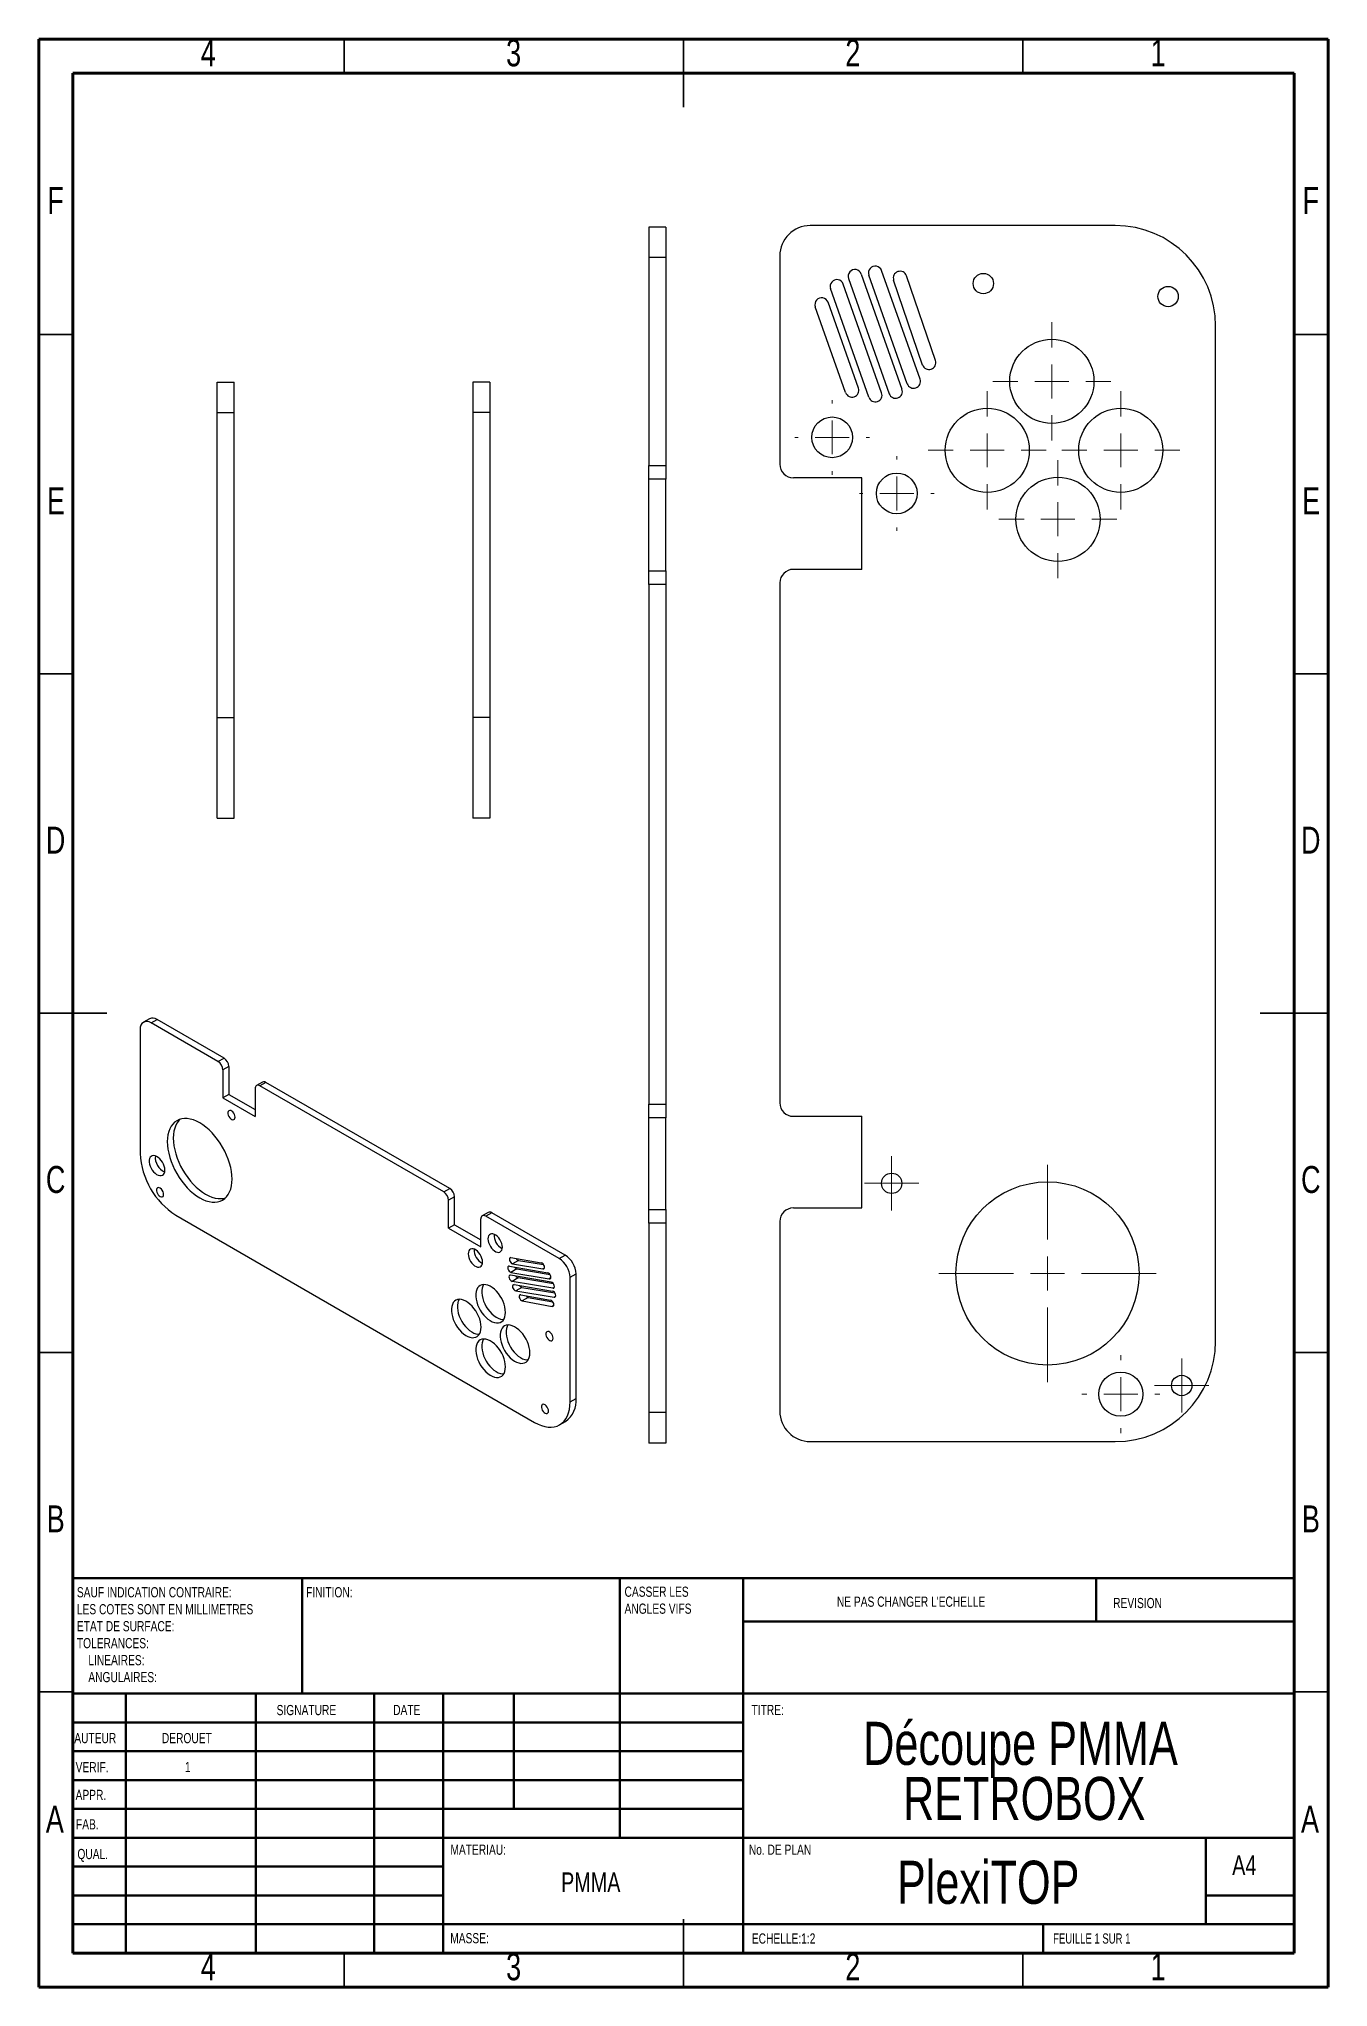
# Model space of a CAD drawing. Header units: millimetres. Extents: x 15 to 205, y 5 to 292.
import ezdxf

# ---------------------------------------------------------------- set-up
doc = ezdxf.new("R2010")
doc.units = ezdxf.units.MM
doc.styles.add('SLDTEXTSTYLE0', font='TXT', dxfattribs={"width": 0.75})
doc.styles.add('SLDTEXTSTYLE1', font='TXT', dxfattribs={"width": 0.7})

# ---------------------------------------------------------------- blocks, each defined once
blk = doc.blocks.new('SW_NOTE_0')
at = {"color": 0, "linetype": 'Continuous', "lineweight": 0, "char_height": 1.5, "attachment_point": 1, "style": 'SLDTEXTSTYLE0'}
for s, insert in [('SAUF INDICATION CONTRAIRE:', (0, 1.93)), ('LES COTES SONT EN MILLIMETRES', (0, -0.57)), ('TOLERANCES:', (0, -5.57)), ('ETAT DE SURFACE:', (0, -3.07)), ('LINEAIRES:', (1.69, -8.07)), ('ANGULAIRES:', (1.69, -10.57))]:
    blk.add_mtext(s, dxfattribs=dict(at, insert=insert))
blk = doc.blocks.new('SW_NOTE_1')
at = {"color": 0, "linetype": 'Continuous', "lineweight": 0, "char_height": 1.5, "attachment_point": 1, "style": 'SLDTEXTSTYLE0'}
for s, insert in [('CASSER LES', (0, 1.93)), ('ANGLES VIFS', (0, -0.57))]:
    blk.add_mtext(s, dxfattribs=dict(at, insert=insert))
blk = doc.blocks.new('SW_NOTE_2')
at = {"color": 0, "linetype": 'Continuous', "lineweight": 0, "char_height": 6.35, "attachment_point": 2, "style": 'SLDTEXTSTYLE0'}
for s, insert in [('Découpe PMMA', (33.24, 8.19)), ('RETROBOX', (33.79, 0.07))]:
    blk.add_mtext(s, dxfattribs=dict(at, insert=insert))
blk = doc.blocks.new('SW_CENTERMARKSYMBOL_0')
at = {"color": 0, "linetype": 'Continuous', "lineweight": 0}
for p, q in [((0, 5), (0, 16)), ((-5, 0), (-16, 0)), ((0, 0), (-2.5, 0)), ((0, 0), (0, 2.5)), ((0, 0), (0, -2.5)), ((0, 0), (2.5, 0)), ((5, 0), (16, 0)), ((0, -5), (0, -16))]:
    blk.add_line(p, q, dxfattribs=at)
blk = doc.blocks.new('SW_CENTERMARKSYMBOL_1')
at = {"color": 0, "linetype": 'Continuous', "lineweight": 0}
for p, q in [((0, 5), (0, 5.75)), ((-5, 0), (-5.75, 0)), ((0, 0), (-2.5, 0)), ((0, 0), (0, 2.5)), ((0, 0), (0, -2.5)), ((0, 0), (2.5, 0)), ((5, 0), (5.75, 0)), ((0, -5), (0, -5.75))]:
    blk.add_line(p, q, dxfattribs=at)
blk = doc.blocks.new('SW_CENTERMARKSYMBOL_2')
at = {"color": 0, "linetype": 'Continuous', "lineweight": 0}
for p, q in [((0, 5), (0, 8.7)), ((-5, 0), (-8.7, 0)), ((0, 0), (-2.5, 0)), ((0, 0), (0, 2.5)), ((0, 0), (0, -2.5)), ((0, 0), (2.5, 0)), ((5, 0), (8.7, 0)), ((0, -5), (0, -8.7))]:
    blk.add_line(p, q, dxfattribs=at)
blk = doc.blocks.new('SW_CENTERMARKSYMBOL_3')
at = {"color": 0, "linetype": 'Continuous', "lineweight": 0}
for p, q in [((0, 5), (0, 8.7)), ((-5, 0), (-8.7, 0)), ((0, 0), (-2.5, 0)), ((0, 0), (0, 2.5)), ((0, 0), (0, -2.5)), ((0, 0), (2.5, 0)), ((5, 0), (8.7, 0)), ((0, -5), (0, -8.7))]:
    blk.add_line(p, q, dxfattribs=at)
blk = doc.blocks.new('SW_CENTERMARKSYMBOL_4')
at = {"color": 0, "linetype": 'Continuous', "lineweight": 0}
for p, q in [((0, 5), (0, 8.7)), ((-5, 0), (-8.7, 0)), ((0, 0), (-2.5, 0)), ((0, 0), (0, 2.5)), ((0, 0), (0, -2.5)), ((0, 0), (2.5, 0)), ((5, 0), (8.7, 0)), ((0, -5), (0, -8.7))]:
    blk.add_line(p, q, dxfattribs=at)
blk = doc.blocks.new('SW_CENTERMARKSYMBOL_5')
at = {"color": 0, "linetype": 'Continuous', "lineweight": 0}
for p, q in [((0, 5), (0, 8.7)), ((-5, 0), (-8.7, 0)), ((0, 0), (-2.5, 0)), ((0, 0), (0, 2.5)), ((0, 0), (0, -2.5)), ((0, 0), (2.5, 0)), ((5, 0), (8.7, 0)), ((0, -5), (0, -8.7))]:
    blk.add_line(p, q, dxfattribs=at)
blk = doc.blocks.new('SW_CENTERMARKSYMBOL_6')
at = {"color": 0, "linetype": 'Continuous', "lineweight": 0}
for p, q in [((0, 5), (0, 5.5)), ((-5, 0), (-5.5, 0)), ((0, 0), (-2.5, 0)), ((0, 0), (0, 2.5)), ((0, 0), (0, -2.5)), ((0, 0), (2.5, 0)), ((5, 0), (5.5, 0)), ((0, -5), (0, -5.5))]:
    blk.add_line(p, q, dxfattribs=at)
blk = doc.blocks.new('SW_CENTERMARKSYMBOL_7')
at = {"color": 0, "linetype": 'Continuous', "lineweight": 0}
for p, q in [((0, 5), (0, 5.5)), ((-5, 0), (-5.5, 0)), ((0, 0), (-2.5, 0)), ((0, 0), (0, 2.5)), ((0, 0), (0, -2.5)), ((0, 0), (2.5, 0)), ((5, 0), (5.5, 0)), ((0, -5), (0, -5.5))]:
    blk.add_line(p, q, dxfattribs=at)
blk = doc.blocks.new('SW_CENTERMARKSYMBOL_8')
at = {"color": 0, "linetype": 'Continuous', "lineweight": 0}
for p, q in [((0, 2.5), (0, 4)), ((-2.5, 0), (-4, 0)), ((0, 0), (-2.5, 0)), ((0, 0), (0, 2.5)), ((0, 0), (0, -2.5)), ((0, 0), (2.5, 0)), ((2.5, 0), (4, 0)), ((0, -2.5), (0, -4))]:
    blk.add_line(p, q, dxfattribs=at)
blk = doc.blocks.new('SW_CENTERMARKSYMBOL_9')
at = {"color": 0, "linetype": 'Continuous', "lineweight": 0}
for p, q in [((0, 2.5), (0, 4)), ((-2.5, 0), (-4, 0)), ((0, 0), (-2.5, 0)), ((0, 0), (0, 2.5)), ((0, 0), (0, -2.5)), ((0, 0), (2.5, 0)), ((2.5, 0), (4, 0)), ((0, -2.5), (0, -4))]:
    blk.add_line(p, q, dxfattribs=at)

msp = doc.modelspace()

# ---------------------------------------------------------------- linework, layer by layer
at = {"color": 7, "linetype": 'Continuous', "lineweight": 70}
for p, q in [((15, 5), (15, 292)), ((15, 292), (205, 292)), ((205, 292), (205, 5)), ((20, 10), (20, 287)), ((20, 287), (200, 287)), ((200, 287), (200, 10)), ((200, 10), (20, 10)), ((205, 5), (15, 5))]:
    msp.add_line(p, q, dxfattribs=at)
at = {"color": 7, "linetype": 'Continuous', "lineweight": 35}
for p, q in [((60, 287), (60, 292)), ((110, 292), (110, 282)), ((110, 287), (110, 292)), ((160, 287), (160, 292)), ((20, 248.5), (15, 248.5)), ((200, 248.5), (205, 248.5)), ((20, 198.5), (15, 198.5)), ((200, 198.5), (205, 198.5)), ((15, 148.5), (25, 148.5)), ((20, 148.5), (15, 148.5)), ((205, 148.5), (195, 148.5)), ((200, 148.5), (205, 148.5)), ((20, 98.5), (15, 98.5)), ((200, 98.5), (205, 98.5)), ((20, 48.5), (15, 48.5)), ((200, 48.5), (205, 48.5)), ((110, 5), (110, 15)), ((60, 10), (60, 5)), ((110, 10), (110, 5)), ((160, 10), (160, 5))]:
    msp.add_line(p, q, dxfattribs=at)
at = {"color": 7, "linetype": 'Continuous', "lineweight": 25}
for p, q in [((107.4, 264.32), (104.9, 264.32)), ((104.9, 264.32), (104.9, 259.82)), ((107.4, 264.32), (107.4, 259.82)), ((173.62, 264.54), (128.69, 264.54)), ((107.4, 259.82), (104.9, 259.82)), ((104.9, 259.82), (104.9, 229.16)), ((107.4, 259.82), (107.4, 229.16)), ((124.19, 260.04), (124.19, 229.38)), ((139.2, 239.91), (133.55, 255.91)), ((134.32, 256.73), (140.32, 239.76)), ((136.2, 257.39), (142.2, 240.42)), ((142.97, 241.24), (137.32, 257.24)), ((144.86, 241.91), (139.2, 257.91)), ((145.24, 243.99), (140.97, 256.47)), ((147.13, 244.64), (142.87, 257.12)), ((135.78, 240.58), (131.31, 253.23)), ((137.32, 239.24), (131.66, 255.24)), ((133.9, 239.92), (129.42, 252.57)), ((188.42, 100.17), (188.42, 249.74)), ((41.27, 241.47), (43.77, 241.47)), ((41.27, 236.97), (41.27, 241.47)), ((43.77, 236.97), (43.77, 241.47)), ((81.45, 241.47), (78.95, 241.47)), ((78.95, 241.47), (78.95, 236.97)), ((81.45, 241.47), (81.45, 236.97)), ((41.27, 192.04), (41.27, 236.97)), ((41.27, 236.97), (43.77, 236.97)), ((43.77, 192.04), (43.77, 236.97)), ((81.45, 236.97), (78.95, 236.97)), ((78.95, 236.97), (78.95, 192.04)), ((81.45, 236.97), (81.45, 192.04)), ((104.9, 229.16), (107.4, 229.16)), ((104.9, 227.16), (104.9, 229.16)), ((107.4, 227.16), (104.9, 227.16)), ((104.9, 213.66), (104.9, 227.16)), ((107.4, 229.16), (107.4, 227.16)), ((107.4, 213.66), (107.4, 227.16)), ((136.27, 227.38), (126.19, 227.38)), ((136.27, 213.88), (136.27, 227.38)), ((104.9, 213.66), (107.4, 213.66)), ((104.9, 211.66), (104.9, 213.66)), ((107.4, 213.66), (107.4, 211.66)), ((136.27, 213.88), (126.19, 213.88)), ((104.9, 211.66), (104.9, 135.07)), ((107.4, 211.66), (104.9, 211.66)), ((107.4, 211.66), (107.4, 135.07)), ((124.19, 211.88), (124.19, 135.29)), ((41.27, 192.04), (43.77, 192.04)), ((41.27, 177.24), (41.27, 192.04)), ((43.77, 177.24), (43.77, 192.04)), ((81.45, 192.04), (78.95, 192.04)), ((78.95, 192.04), (78.95, 177.24)), ((81.45, 192.04), (81.45, 177.24)), ((41.27, 177.24), (43.77, 177.24)), ((81.45, 177.24), (78.95, 177.24)), ((31.28, 147.68), (30.4, 147.17)), ((31.52, 147.05), (32.41, 147.56)), ((41.39, 141.36), (31.52, 147.05)), ((42.28, 141.87), (32.41, 147.56)), ((29.93, 146.14), (29.93, 127.79)), ((41.39, 141.36), (42.28, 141.87)), ((42.98, 140.64), (42.1, 140.13)), ((42.1, 140.13), (42.1, 136.02)), ((42.98, 140.64), (42.98, 136.53)), ((47.96, 138.34), (47.08, 137.83)), ((48.46, 138.29), (47.58, 137.78)), ((74.66, 122.15), (47.58, 137.78)), ((75.54, 122.66), (48.46, 138.29)), ((42.98, 136.53), (42.1, 136.02)), ((42.1, 136.02), (46.87, 133.26)), ((42.98, 136.53), (46.87, 134.28)), ((46.87, 137.38), (46.87, 133.26)), ((104.9, 135.07), (107.4, 135.07)), ((104.9, 133.07), (104.9, 135.07)), ((107.4, 135.07), (107.4, 133.07)), ((107.4, 133.07), (104.9, 133.07)), ((104.9, 119.57), (104.9, 133.07)), ((107.4, 119.57), (107.4, 133.07)), ((126.19, 133.29), (136.27, 133.29)), ((136.27, 119.79), (136.27, 133.29)), ((74.66, 122.15), (75.54, 122.66)), ((76.25, 121.44), (75.37, 120.93)), ((75.37, 116.81), (75.37, 120.93)), ((76.25, 117.32), (76.25, 121.44)), ((35.16, 118.73), (88.04, 88.2)), ((80.14, 114.06), (80.14, 118.17)), ((81.23, 119.14), (80.35, 118.63)), ((81.73, 119.09), (80.85, 118.58)), ((91.69, 112.32), (80.85, 118.58)), ((92.57, 112.83), (81.73, 119.09)), ((104.9, 119.57), (107.4, 119.57)), ((104.9, 117.57), (104.9, 119.57)), ((107.4, 119.57), (107.4, 117.57)), ((124.19, 117.79), (124.19, 89.87)), ((126.19, 119.79), (136.27, 119.79)), ((76.25, 117.32), (75.37, 116.81)), ((75.37, 116.81), (80.14, 114.06)), ((76.25, 117.32), (80.14, 115.08)), ((107.4, 117.57), (104.9, 117.57)), ((104.9, 117.57), (104.9, 89.65)), ((107.4, 117.57), (107.4, 89.65)), ((84.57, 112.47), (89.04, 111.71)), ((85.69, 112.07), (84.81, 111.56)), ((85.69, 112.07), (89.38, 111.45)), ((91.69, 112.32), (92.57, 112.83)), ((84.33, 111.21), (89.99, 110.25)), ((90.51, 108.86), (84.51, 109.88)), ((85.45, 110.81), (84.57, 110.3)), ((84.57, 110.3), (90.22, 109.35)), ((85.63, 109.48), (84.75, 108.97)), ((84.81, 111.56), (89.28, 110.81)), ((85.45, 110.81), (90.33, 109.99)), ((90.85, 108.6), (85.63, 109.48)), ((93.28, 109.57), (94.16, 110.08)), ((93.28, 91.22), (93.28, 109.57)), ((94.16, 91.73), (94.16, 110.08)), ((90.75, 107.96), (84.75, 108.97)), ((85.04, 108.49), (90.7, 107.53)), ((86.16, 108.09), (85.27, 107.58)), ((85.27, 107.58), (90.93, 106.63)), ((86.01, 107), (90.42, 106.2)), ((86.16, 108.09), (91.04, 107.27)), ((87.12, 106.61), (86.24, 106.1)), ((87.12, 106.61), (90.75, 105.95)), ((86.24, 106.1), (90.65, 105.29)), ((93.28, 91.22), (94.16, 91.73)), ((107.4, 89.65), (104.9, 89.65)), ((104.9, 89.65), (104.9, 85.15)), ((107.4, 89.65), (107.4, 85.15)), ((91.74, 87.83), (92.63, 88.34)), ((107.4, 85.15), (104.9, 85.15)), ((128.69, 85.37), (173.62, 85.37))]:
    msp.add_line(p, q, dxfattribs=at)
at = {"color": 8, "linetype": 'Continuous', "lineweight": 25}
for p, q in [((89.49, 110.93), (89.28, 110.81)), ((90.44, 109.47), (90.22, 109.35)), ((90.96, 108.08), (90.75, 107.96)), ((91.15, 106.75), (90.93, 106.63)), ((90.87, 105.42), (90.65, 105.29))]:
    msp.add_line(p, q, dxfattribs=at)
at = {"color": 7, "linetype": 'Continuous', "lineweight": 50}
for p, q in [((20, 65.25), (200, 65.25)), ((20, 65.25), (20, 10)), ((53.8, 48.25), (53.8, 65.25)), ((100.6, 65.25), (100.6, 27)), ((118.8, 65.25), (118.8, 10)), ((170.8, 58.88), (170.8, 65.25)), ((200, 58.88), (118.8, 58.88)), ((200, 48.25), (20, 48.25)), ((27.8, 48.25), (27.8, 10)), ((46.99, 48.25), (46.99, 10)), ((64.4, 48.25), (64.4, 10)), ((74.6, 10), (74.6, 48.25)), ((85, 31.25), (85, 48.25)), ((118.8, 44), (20, 44)), ((118.8, 39.75), (20, 39.75)), ((118.8, 35.5), (20, 35.5)), ((118.8, 31.25), (20, 31.25)), ((74.6, 27), (20, 27)), ((74.6, 27), (200, 27)), ((187, 14.25), (187, 27)), ((74.6, 22.75), (20, 22.75)), ((74.6, 18.5), (20, 18.5)), ((200, 18.5), (187, 18.5)), ((20, 14.25), (200, 14.25)), ((163, 10), (163, 14.25))]:
    msp.add_line(p, q, dxfattribs=at)
at = {"color": 7, "linetype": 'Continuous', "lineweight": 25, "flags": 128}
for points in [[(43.46, 124.05), (43.44, 124.6), (43.37, 125.18), (43.26, 125.77), (43.1, 126.37), (42.9, 126.97), (42.66, 127.58), (42.38, 128.17), (42.06, 128.76), (41.72, 129.32), (41.34, 129.86), (40.94, 130.37), (40.52, 130.84), (40.07, 131.28), (39.62, 131.67), (39.16, 132.02), (38.69, 132.32), (38.22, 132.56), (37.76, 132.75), (37.3, 132.88), (36.86, 132.95), (36.44, 132.97), (36.04, 132.92), (35.66, 132.81), (35.31, 132.65), (35, 132.43), (34.72, 132.16), (34.48, 131.83), (34.28, 131.46), (34.12, 131.04), (34.01, 130.58), (33.94, 130.09), (33.92, 129.56), (33.94, 129.01), (34.01, 128.43), (34.12, 127.84), (34.28, 127.24), (34.48, 126.64), (34.72, 126.04), (35, 125.44), (35.31, 124.86), (35.66, 124.29), (36.04, 123.75), (36.44, 123.24), (36.86, 122.77), (37.3, 122.33), (37.76, 121.94), (38.22, 121.59), (38.69, 121.29), (39.16, 121.05), (39.62, 120.86), (40.07, 120.73), (40.52, 120.66), (40.94, 120.65), (41.34, 120.69), (41.72, 120.8), (42.06, 120.96), (42.38, 121.18), (42.66, 121.45), (42.9, 121.78), (43.1, 122.15), (43.26, 122.57), (43.37, 123.03), (43.44, 123.52), (43.46, 124.05)], [(35.79, 132.86), (35.6, 132.67), (35.36, 132.34), (35.16, 131.97), (35.01, 131.55), (34.89, 131.09), (34.82, 130.6), (34.8, 130.07), (34.82, 129.52), (34.89, 128.94), (35.01, 128.35), (35.16, 127.75), (35.36, 127.15), (35.6, 126.55), (35.88, 125.95), (36.2, 125.37), (36.54, 124.8), (36.92, 124.26), (37.32, 123.75), (37.75, 123.28), (38.19, 122.84), (38.64, 122.45), (39.1, 122.1), (39.57, 121.8), (40.04, 121.56), (40.5, 121.37), (40.96, 121.24), (41.4, 121.17), (41.82, 121.16), (42.22, 121.2), (42.48, 121.27)], [(43.91, 133.17), (43.89, 133.36), (43.82, 133.56), (43.71, 133.76), (43.58, 133.93), (43.42, 134.06), (43.26, 134.14), (43.12, 134.16), (42.99, 134.11), (42.91, 134.01), (42.86, 133.87), (42.86, 133.68), (42.91, 133.48), (42.99, 133.28), (43.12, 133.09), (43.26, 132.94), (43.42, 132.84), (43.58, 132.79), (43.71, 132.8), (43.82, 132.87), (43.89, 133), (43.91, 133.17)], [(33.55, 125.36), (33.53, 125.64), (33.46, 125.94), (33.35, 126.24), (33.19, 126.53), (33.01, 126.8), (32.8, 127.04), (32.58, 127.24), (32.34, 127.38), (32.11, 127.48), (31.9, 127.51), (31.7, 127.48), (31.53, 127.39), (31.4, 127.25), (31.31, 127.06), (31.26, 126.82), (31.26, 126.55), (31.31, 126.26), (31.4, 125.96), (31.53, 125.66), (31.7, 125.38), (31.9, 125.13), (32.11, 124.91), (32.34, 124.73), (32.58, 124.61), (32.8, 124.55), (33.01, 124.55), (33.19, 124.61), (33.35, 124.72), (33.46, 124.89), (33.53, 125.11), (33.55, 125.36)], [(33.38, 121.79), (33.36, 121.99), (33.29, 122.19), (33.18, 122.39), (33.05, 122.56), (32.89, 122.69), (32.73, 122.77), (32.59, 122.78), (32.46, 122.74), (32.37, 122.64), (32.33, 122.49), (32.33, 122.31), (32.37, 122.11), (32.46, 121.91), (32.59, 121.72), (32.73, 121.57), (32.89, 121.47), (33.05, 121.42), (33.18, 121.43), (33.29, 121.5), (33.36, 121.63), (33.38, 121.79)], [(83.3, 114.01), (83.28, 114.28), (83.21, 114.56), (83.1, 114.85), (82.95, 115.12), (82.77, 115.38), (82.57, 115.6), (82.35, 115.78), (82.13, 115.9), (81.92, 115.98), (81.71, 115.99), (81.53, 115.94), (81.39, 115.84), (81.27, 115.68), (81.21, 115.48), (81.18, 115.23), (81.21, 114.97), (81.27, 114.68), (81.39, 114.4), (81.53, 114.12), (81.71, 113.87), (81.92, 113.65), (82.13, 113.47), (82.35, 113.34), (82.57, 113.27), (82.77, 113.25), (82.95, 113.3), (83.1, 113.41), (83.21, 113.56), (83.28, 113.77), (83.3, 114.01)], [(80.38, 111.81), (80.36, 112.08), (80.29, 112.36), (80.18, 112.65), (80.03, 112.92), (79.85, 113.18), (79.65, 113.4), (79.43, 113.57), (79.21, 113.7), (79, 113.77), (78.79, 113.79), (78.61, 113.74), (78.46, 113.64), (78.35, 113.48), (78.29, 113.27), (78.26, 113.03), (78.29, 112.76), (78.35, 112.48), (78.46, 112.2), (78.61, 111.92), (78.79, 111.67), (79, 111.45), (79.21, 111.27), (79.43, 111.14), (79.65, 111.07), (79.85, 111.05), (80.03, 111.1), (80.18, 111.21), (80.29, 111.36), (80.36, 111.57), (80.38, 111.81)], [(84.57, 112.47), (84.45, 112.45), (84.37, 112.37), (84.34, 112.24), (84.35, 112.07), (84.43, 111.89), (84.54, 111.73), (84.67, 111.62), (84.81, 111.56)], [(84.33, 111.21), (84.21, 111.2), (84.13, 111.12), (84.1, 110.98), (84.12, 110.81), (84.19, 110.63), (84.3, 110.47), (84.43, 110.36), (84.57, 110.3)], [(84.51, 109.88), (84.39, 109.87), (84.31, 109.79), (84.28, 109.65), (84.3, 109.48), (84.37, 109.3), (84.48, 109.15), (84.61, 109.03), (84.75, 108.97)], [(89.28, 110.81), (89.4, 110.82), (89.48, 110.9), (89.51, 111.03), (89.49, 111.2), (89.42, 111.38), (89.31, 111.54), (89.18, 111.66), (89.04, 111.71)], [(90.22, 109.35), (90.34, 109.36), (90.43, 109.44), (90.46, 109.57), (90.44, 109.74), (90.37, 109.92), (90.26, 110.08), (90.12, 110.2), (89.99, 110.25)], [(80.17, 102.23), (80.14, 102.61), (80.07, 103.02), (79.96, 103.43), (79.8, 103.84), (79.61, 104.24), (79.38, 104.63), (79.12, 105), (78.83, 105.33), (78.53, 105.63), (78.22, 105.88), (77.9, 106.07), (77.58, 106.22), (77.27, 106.3), (76.97, 106.33), (76.7, 106.29), (76.45, 106.2), (76.24, 106.05), (76.06, 105.84), (75.93, 105.58), (75.84, 105.28), (75.79, 104.94), (75.79, 104.58), (75.84, 104.18), (75.93, 103.78), (76.06, 103.36), (76.24, 102.95), (76.45, 102.55), (76.7, 102.18), (76.97, 101.83), (77.27, 101.51), (77.58, 101.24), (77.9, 101.01), (78.22, 100.84), (78.53, 100.73), (78.83, 100.67), (79.12, 100.68), (79.38, 100.74), (79.61, 100.87), (79.8, 101.05), (79.96, 101.28), (80.07, 101.56), (80.14, 101.88), (80.17, 102.23)], [(76.93, 106.33), (76.81, 106.09), (76.72, 105.79), (76.67, 105.45), (76.67, 105.09), (76.72, 104.69), (76.81, 104.29), (76.95, 103.87), (77.12, 103.46), (77.34, 103.06), (77.58, 102.69), (77.86, 102.34), (78.15, 102.02), (78.46, 101.75), (78.78, 101.52), (79.1, 101.35), (79.41, 101.24), (79.72, 101.18), (79.9, 101.18)], [(83.76, 104.41), (83.74, 104.79), (83.67, 105.2), (83.55, 105.61), (83.4, 106.02), (83.2, 106.43), (82.97, 106.81), (82.71, 107.18), (82.43, 107.51), (82.12, 107.81), (81.81, 108.06), (81.49, 108.25), (81.17, 108.4), (80.86, 108.48), (80.57, 108.51), (80.29, 108.47), (80.05, 108.38), (79.83, 108.23), (79.66, 108.02), (79.52, 107.76), (79.43, 107.46), (79.38, 107.13), (79.38, 106.76), (79.43, 106.36), (79.52, 105.96), (79.66, 105.54), (79.83, 105.13), (80.05, 104.73), (80.29, 104.36), (80.57, 104.01), (80.86, 103.69), (81.17, 103.42), (81.49, 103.19), (81.81, 103.02), (82.12, 102.91), (82.43, 102.85), (82.71, 102.86), (82.97, 102.92), (83.2, 103.05), (83.4, 103.23), (83.55, 103.46), (83.67, 103.74), (83.74, 104.06), (83.76, 104.41)], [(80.52, 108.51), (80.4, 108.27), (80.31, 107.97), (80.27, 107.64), (80.27, 107.27), (80.31, 106.87), (80.4, 106.47), (80.54, 106.05), (80.72, 105.64), (80.93, 105.24), (81.18, 104.87), (81.45, 104.52), (81.74, 104.2), (82.05, 103.93), (82.37, 103.71), (82.69, 103.53), (83.01, 103.42), (83.31, 103.36), (83.5, 103.36)], [(85.04, 108.49), (84.92, 108.48), (84.84, 108.4), (84.8, 108.26), (84.82, 108.09), (84.89, 107.92), (85, 107.76), (85.14, 107.64), (85.27, 107.58)], [(86.01, 107), (85.89, 106.99), (85.81, 106.91), (85.77, 106.78), (85.79, 106.61), (85.86, 106.43), (85.97, 106.27), (86.1, 106.16), (86.24, 106.1)], [(90.75, 107.96), (90.87, 107.97), (90.95, 108.05), (90.98, 108.19), (90.96, 108.36), (90.89, 108.53), (90.78, 108.69), (90.65, 108.81), (90.51, 108.86)], [(90.93, 106.63), (91.05, 106.64), (91.13, 106.72), (91.17, 106.86), (91.15, 107.03), (91.08, 107.2), (90.97, 107.36), (90.83, 107.48), (90.7, 107.53)], [(90.65, 105.29), (90.77, 105.3), (90.86, 105.38), (90.89, 105.52), (90.87, 105.69), (90.8, 105.86), (90.69, 106.02), (90.56, 106.14), (90.42, 106.2)], [(83.76, 96.38), (83.74, 96.76), (83.67, 97.16), (83.55, 97.57), (83.4, 97.98), (83.2, 98.39), (82.97, 98.78), (82.71, 99.15), (82.43, 99.48), (82.12, 99.77), (81.81, 100.02), (81.49, 100.22), (81.17, 100.36), (80.86, 100.45), (80.57, 100.47), (80.29, 100.44), (80.05, 100.34), (79.83, 100.19), (79.66, 99.99), (79.52, 99.73), (79.43, 99.43), (79.38, 99.09), (79.38, 98.72), (79.43, 98.33), (79.52, 97.92), (79.66, 97.51), (79.83, 97.1), (80.05, 96.7), (80.29, 96.32), (80.57, 95.97), (80.86, 95.66), (81.17, 95.38), (81.49, 95.16), (81.81, 94.99), (82.12, 94.87), (82.43, 94.82), (82.71, 94.82), (82.97, 94.89), (83.2, 95.01), (83.4, 95.19), (83.55, 95.42), (83.67, 95.7), (83.74, 96.02), (83.76, 96.38)], [(80.52, 100.47), (80.4, 100.24), (80.31, 99.94), (80.27, 99.6), (80.27, 99.23), (80.31, 98.84), (80.4, 98.43), (80.54, 98.02), (80.72, 97.61), (80.93, 97.21), (81.18, 96.83), (81.45, 96.48), (81.74, 96.17), (82.05, 95.89), (82.37, 95.67), (82.69, 95.5), (83.01, 95.38), (83.31, 95.33), (83.5, 95.33)], [(87.35, 98.45), (87.33, 98.83), (87.26, 99.24), (87.14, 99.65), (86.99, 100.06), (86.79, 100.46), (86.56, 100.85), (86.3, 101.22), (86.02, 101.55), (85.71, 101.85), (85.4, 102.1), (85.08, 102.29), (84.76, 102.44), (84.45, 102.52), (84.16, 102.55), (83.88, 102.51), (83.64, 102.42), (83.43, 102.27), (83.25, 102.06), (83.11, 101.8), (83.02, 101.5), (82.97, 101.16), (82.97, 100.8), (83.02, 100.4), (83.11, 100), (83.25, 99.58), (83.43, 99.17), (83.64, 98.77), (83.88, 98.4), (84.16, 98.05), (84.45, 97.73), (84.76, 97.46), (85.08, 97.23), (85.4, 97.06), (85.71, 96.95), (86.02, 96.89), (86.3, 96.9), (86.56, 96.96), (86.79, 97.09), (86.99, 97.27), (87.14, 97.5), (87.26, 97.78), (87.33, 98.1), (87.35, 98.45)], [(84.12, 102.55), (84, 102.31), (83.9, 102.01), (83.86, 101.67), (83.86, 101.31), (83.9, 100.91), (84, 100.51), (84.13, 100.09), (84.31, 99.68), (84.52, 99.28), (84.77, 98.91), (85.04, 98.56), (85.34, 98.24), (85.65, 97.97), (85.96, 97.74), (86.28, 97.57), (86.6, 97.46), (86.9, 97.4), (87.09, 97.4)], [(90.79, 100.59), (90.76, 100.79), (90.69, 100.99), (90.59, 101.19), (90.45, 101.36), (90.29, 101.49), (90.14, 101.57), (89.99, 101.58), (89.87, 101.54), (89.78, 101.44), (89.73, 101.29), (89.73, 101.11), (89.78, 100.91), (89.87, 100.71), (89.99, 100.52), (90.14, 100.37), (90.29, 100.27), (90.45, 100.22), (90.59, 100.23), (90.69, 100.3), (90.76, 100.43), (90.79, 100.59)], [(88.04, 88.2), (88.56, 87.93), (89.07, 87.73), (89.56, 87.58), (90.05, 87.5), (90.51, 87.49), (90.95, 87.54), (91.36, 87.66), (91.74, 87.83), (92.09, 88.07), (92.4, 88.37), (92.66, 88.73), (92.88, 89.14), (93.05, 89.6), (93.18, 90.1), (93.25, 90.64), (93.28, 91.22)], [(90.11, 89.87), (90.09, 90.06), (90.02, 90.26), (89.91, 90.46), (89.77, 90.63), (89.62, 90.76), (89.46, 90.84), (89.31, 90.86), (89.19, 90.81), (89.1, 90.71), (89.05, 90.57), (89.05, 90.38), (89.1, 90.18), (89.19, 89.98), (89.31, 89.8), (89.46, 89.64), (89.62, 89.54), (89.77, 89.49), (89.91, 89.5), (90.02, 89.58), (90.09, 89.7), (90.11, 89.87)]]:
    msp.add_lwpolyline(points, dxfattribs=at)
at = {"color": 7, "linetype": 'Continuous', "lineweight": 25}
for centre, radius in [((154.19, 255.99), 1.5), ((181.42, 254.08), 1.5), ((164.29, 241.58), 6.2), ((131.91, 233.33), 3), ((154.77, 231.42), 6.2), ((174.45, 231.42), 6.2), ((141.43, 225.07), 3), ((165.19, 221.26), 6.2), ((140.68, 123.42), 1.5), ((163.65, 110.14), 13.5), ((174.45, 92.36), 3.25), ((183.43, 93.63), 1.5)]:
    msp.add_circle(centre, radius, dxfattribs=at)
for centre, radius, start, end in [((128.69, 260.04), 4.5, 90, 180), ((173.62, 249.74), 14.8, 0, 90), ((138.26, 257.57), 1, 19.4712, 199.4712), ((132.6, 255.57), 1, 19.4712, 199.4712), ((135.26, 257.06), 1, 19.4712, 199.4712), ((141.92, 256.8), 1, 18.8826, 198.8826), ((130.37, 252.9), 1, 19.4712, 199.4712), ((146.19, 244.32), 1, 198.8826, 18.8826), ((143.92, 241.57), 1, 199.4712, 19.4712), ((134.84, 240.25), 1, 199.4712, 19.4712), ((138.26, 239.57), 1, 199.4712, 19.4712), ((141.26, 240.09), 1, 199.4712, 19.4712), ((126.19, 229.38), 2, 180, 270), ((126.19, 211.88), 2, 90, 180), ((30.91, 146.28), 0.986, 51.3258, 188.6849), ((31.75, 146.68), 1.1, 53.4704, 115.2191), ((40.57, 140.06), 1.54, 2.6055, 57.3945), ((41.45, 140.57), 1.54, 2.6055, 57.3945), ((47.3, 137.45), 0.437, 50.7967, 189.214), ((48.17, 137.88), 0.503, 54.3824, 114.3071), ((126.19, 135.29), 2, 180, 270), ((41.29, 128.31), 11.37, 182.6055, 237.3945), ((34.44, 127.2), 2.29, 173.4532, 246.5414), ((73.83, 120.86), 1.54, 2.6055, 57.3945), ((74.72, 121.37), 1.54, 2.6055, 57.3945), ((80.57, 118.24), 0.437, 50.7967, 189.214), ((81.44, 118.68), 0.503, 54.3824, 114.3071), ((126.19, 117.79), 2, 90, 180), ((84.22, 115.76), 2.15, 175.6743, 244.3204), ((81.3, 113.56), 2.15, 175.6743, 244.3204), ((85.85, 112.63), 0.587, 210.6788, 253.7164), ((89.84, 109.42), 3.44, 2.4763, 57.5237), ((90.72, 109.93), 3.44, 2.4763, 57.5237), ((85.62, 111.38), 0.587, 210.6788, 253.7164), ((85.8, 110.05), 0.587, 210.6788, 253.7164), ((86.32, 108.66), 0.587, 210.6788, 253.7164), ((87.29, 107.17), 0.587, 211.9278, 253.2482), ((173.62, 100.17), 14.8, 270, 0), ((90.5, 91.35), 3.68, 305.3245, 5.9876), ((128.69, 89.87), 4.5, 180, 270)]:
    msp.add_arc(centre, radius, start, end, dxfattribs=at)

# ---------------------------------------------------------------- block references
at = {"color": 7, "linetype": 'Continuous', "lineweight": 0}
for name, p in [('SW_CENTERMARKSYMBOL_2', (164.29, 241.58)), ('SW_CENTERMARKSYMBOL_7', (131.91, 233.33)), ('SW_CENTERMARKSYMBOL_4', (154.77, 231.42)), ('SW_CENTERMARKSYMBOL_3', (174.45, 231.42)), ('SW_CENTERMARKSYMBOL_6', (141.43, 225.07)), ('SW_CENTERMARKSYMBOL_5', (165.19, 221.26)), ('SW_CENTERMARKSYMBOL_8', (140.68, 123.42)), ('SW_CENTERMARKSYMBOL_0', (163.65, 110.14)), ('SW_CENTERMARKSYMBOL_1', (174.45, 92.36)), ('SW_CENTERMARKSYMBOL_9', (183.43, 93.63)), ('SW_NOTE_0', (20.59, 61.99)), ('SW_NOTE_1', (101.31, 62.07)), ('SW_NOTE_2', (126.43, 35.89))]:
    msp.add_blockref(name, p, dxfattribs=at)

# ---------------------------------------------------------------- texts
for s, insert, char_height, attachment_point, style in [('4', (39.96, 291.97), 3.97, 2, 'SLDTEXTSTYLE0'), ('3', (84.96, 291.97), 3.97, 2, 'SLDTEXTSTYLE0'), ('2', (134.96, 291.97), 3.97, 2, 'SLDTEXTSTYLE0'), ('1', (179.96, 291.97), 3.97, 2, 'SLDTEXTSTYLE0'), ('F', (17.46, 270.22), 3.97, 2, 'SLDTEXTSTYLE0'), ('F', (202.46, 270.22), 3.97, 2, 'SLDTEXTSTYLE0'), ('E', (17.51, 225.97), 3.97, 2, 'SLDTEXTSTYLE0'), ('E', (202.51, 225.97), 3.97, 2, 'SLDTEXTSTYLE0'), ('D', (17.45, 175.97), 3.97, 2, 'SLDTEXTSTYLE0'), ('D', (202.45, 175.97), 3.97, 2, 'SLDTEXTSTYLE0'), ('C', (17.46, 125.97), 3.97, 2, 'SLDTEXTSTYLE0'), ('C', (202.46, 125.97), 3.97, 2, 'SLDTEXTSTYLE0'), ('B', (17.47, 75.97), 3.97, 2, 'SLDTEXTSTYLE0'), ('B', (202.47, 75.97), 3.97, 2, 'SLDTEXTSTYLE0'), ('FINITION:', (54.37, 63.92), 1.5, 1, 'SLDTEXTSTYLE0'), ("NE PAS CHANGER L'ECHELLE", (132.61, 62.53), 1.5, 1, 'SLDTEXTSTYLE0'), ('REVISION', (173.33, 62.33), 1.5, 1, 'SLDTEXTSTYLE0'), ('SIGNATURE', (50.03, 46.56), 1.5, 1, 'SLDTEXTSTYLE0'), ('DATE', (67.21, 46.58), 1.5, 1, 'SLDTEXTSTYLE0'), ('TITRE:', (120.03, 46.58), 1.5, 1, 'SLDTEXTSTYLE0'), ('AUTEUR', (20.21, 42.43), 1.5, 1, 'SLDTEXTSTYLE0'), ('DEROUET', (33.12, 42.43), 1.5, 1, 'SLDTEXTSTYLE0'), ('VERIF.', (20.41, 38.15), 1.5, 1, 'SLDTEXTSTYLE0'), ('1', (36.94, 38.16), 1.5, 2, 'SLDTEXTSTYLE0'), ('A', (17.34, 31.72), 3.97, 2, 'SLDTEXTSTYLE0'), ('APPR.', (20.4, 34.06), 1.5, 1, 'SLDTEXTSTYLE0'), ('A', (202.34, 31.72), 3.97, 2, 'SLDTEXTSTYLE0'), ('FAB.', (20.46, 29.73), 1.5, 1, 'SLDTEXTSTYLE0'), ('MATERIAU:', (75.65, 25.99), 1.5, 1, 'SLDTEXTSTYLE0'), ('No. DE PLAN', (119.63, 25.99), 1.5, 1, 'SLDTEXTSTYLE0'), ('QUAL.', (20.67, 25.35), 1.5, 1, 'SLDTEXTSTYLE0'), ('PlexiTOP', (154.91, 23.61), 6.35, 2, 'SLDTEXTSTYLE0'), ('A4', (190.87, 24.41), 2.91, 1, 'SLDTEXTSTYLE0'), ('PMMA', (96.33, 21.89), 2.91, 2, 'SLDTEXTSTYLE0'), ('MASSE:', (75.62, 12.95), 1.499, 1, 'SLDTEXTSTYLE0'), ('ECHELLE:1:2', (120.07, 12.9), 1.5, 1, 'SLDTEXTSTYLE0'), ('FEUILLE 1 SUR 1', (164.48, 12.9), 1.5, 1, 'SLDTEXTSTYLE1'), ('4', (39.96, 9.97), 3.97, 2, 'SLDTEXTSTYLE0'), ('3', (84.96, 9.97), 3.97, 2, 'SLDTEXTSTYLE0'), ('2', (134.96, 9.97), 3.97, 2, 'SLDTEXTSTYLE0'), ('1', (179.96, 9.97), 3.97, 2, 'SLDTEXTSTYLE0')]:
    msp.add_mtext(s, dxfattribs=dict(at, insert=insert, char_height=char_height, attachment_point=attachment_point, style=style))

doc.saveas('drawing.dxf')
